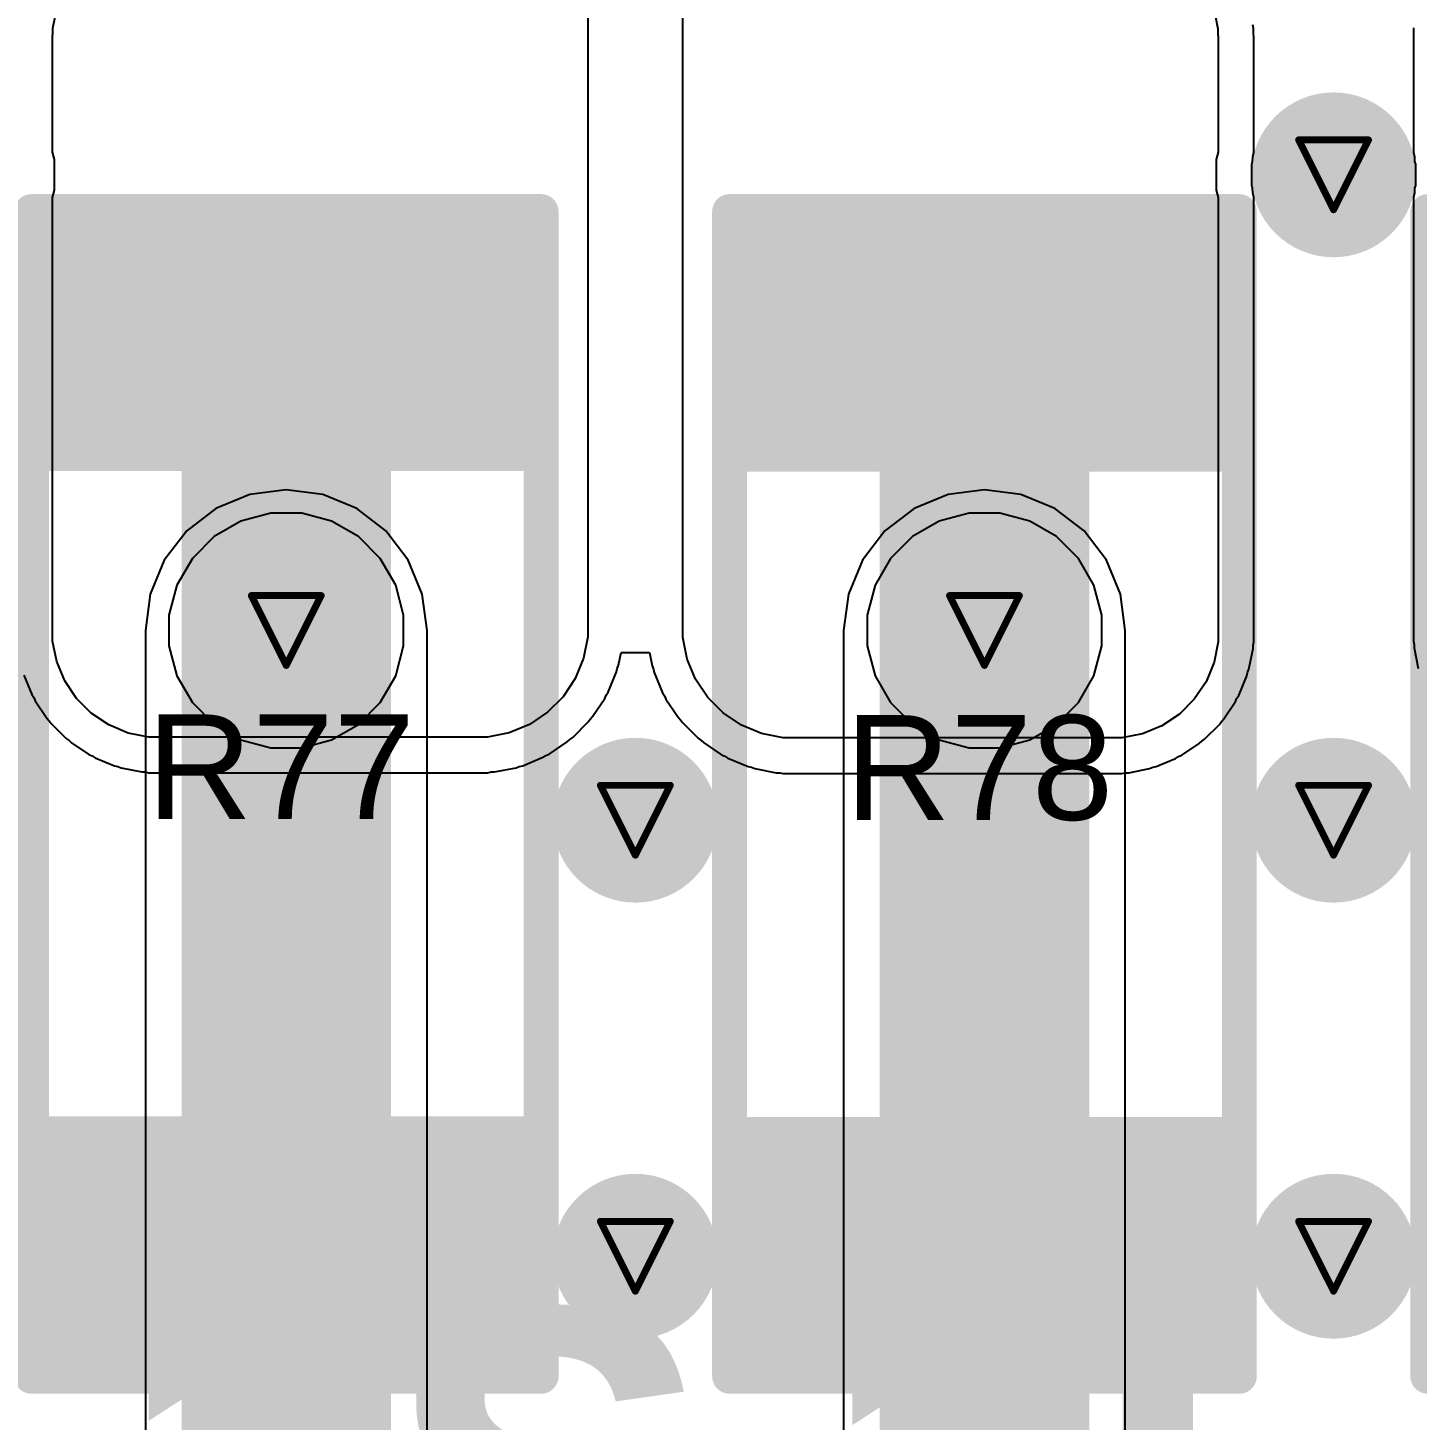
# Model space of a CAD drawing. Header units: inches. Extents: x -0.03 to 9.71, y 0.01 to 4.44.
# Drawn here: x 3.1913 to 3.5893, y 0.3642 to 0.7633 of the extents above; entities that cross this region are included whole.
import ezdxf

# ---------------------------------------------------------------- set-up
doc = ezdxf.new("R2010")
doc.units = ezdxf.units.IN
doc.header["$MEASUREMENT"] = 0
for name, color, linetype in [('Bottom Layer', 5, 'Continuous'), ('Bottom Solder', 6, 'Continuous'), ('Drill Drawing', 1, 'Continuous'), ('Layer 1', 16, 'Continuous'), ('Layer 2', 76, 'Continuous'), ('Top Layer', 1, 'Continuous'), ('Top Overlay', 2, 'Continuous'), ('Top Paste', 8, 'Continuous'), ('Top Solder', 216, 'Continuous'), ('Via Holes', 16, 'Continuous')]:
    doc.layers.add(name, color=color, linetype=linetype)
doc.styles.add('Arial', font='', dxfattribs={"height": 0.2})
doc.styles.add('Arial_Bold', font='', dxfattribs={"height": 0.2})
doc.styles.get('Arial').set_extended_font_data('Arial')
doc.styles.get('Arial_Bold').set_extended_font_data('Arial', bold=True)

# ---------------------------------------------------------------- blocks, each defined once
blk = doc.blocks.new('RES_2512_20')
at = {"layer": 'Top Layer'}
for points in [[(-0.15945, 0.06693), (-0.09646, 0.06693), (-0.09646, -0.06693), (-0.15945, -0.06693)], [(0.09646, 0.06693), (0.15945, 0.06693), (0.15945, -0.06693), (0.09646, -0.06693)]]:
    blk.add_hatch(color=1, dxfattribs=at).paths.add_polyline_path(points)
at = {"layer": 'Top Paste'}
for points in [[(-0.15945, 0.06693), (-0.09646, 0.06693), (-0.09646, -0.06693), (-0.15945, -0.06693)], [(0.09646, 0.06693), (0.15945, 0.06693), (0.15945, -0.06693), (0.09646, -0.06693)]]:
    blk.add_hatch(color=8, dxfattribs=at).paths.add_polyline_path(points)
at = {"layer": 'Top Solder'}
for points in [[(-0.16345, 0.07093), (-0.09246, 0.07093), (-0.09246, -0.07093), (-0.16345, -0.07093)], [(0.09246, 0.07093), (0.16345, 0.07093), (0.16345, -0.07093), (0.09246, -0.07093)]]:
    blk.add_hatch(color=216, dxfattribs=at).paths.add_polyline_path(points)
at = {"layer": 'Top Overlay'}
for points in [[(-0.167, 0.073, 0.01, 0.01, 0), (0.16679, 0.073, 0.01, 0.01, 0)], [(-0.167, 0.073, 0.01, 0.01, 0), (-0.167, -0.073, 0.01, 0.01, 0)], [(0.16679, 0.073, 0.01, 0.01, 0), (0.16679, -0.073, 0.01, 0.01, 0)], [(-0.167, -0.073, 0.01, 0.01, 0), (0.16679, -0.073, 0.01, 0.01, 0)]]:
    blk.add_lwpolyline(points, format="xyseb", dxfattribs=at)
for points in [[(-0.1695, 0.073, 0.005, 0.005, 1), (-0.1645, 0.073, 0.005, 0.005, 1)], [(-0.1695, 0.073, 0.005, 0.005, 1), (-0.1645, 0.073, 0.005, 0.005, 1)], [(0.16429, 0.073, 0.005, 0.005, 1), (0.16929, 0.073, 0.005, 0.005, 1)], [(0.16429, 0.073, 0.005, 0.005, 1), (0.16929, 0.073, 0.005, 0.005, 1)], [(-0.1695, -0.073, 0.005, 0.005, 1), (-0.1645, -0.073, 0.005, 0.005, 1)], [(-0.1695, -0.073, 0.005, 0.005, 1), (-0.1645, -0.073, 0.005, 0.005, 1)], [(0.16429, -0.073, 0.005, 0.005, 1), (0.16929, -0.073, 0.005, 0.005, 1)], [(0.16429, -0.073, 0.005, 0.005, 1), (0.16929, -0.073, 0.005, 0.005, 1)]]:
    blk.add_lwpolyline(points, format="xyseb", close=True, dxfattribs=at)
blk = doc.blocks.new('RES_2512_25')
at = {"layer": 'Top Layer'}
for points in [[(-0.15945, 0.06693), (-0.09646, 0.06693), (-0.09646, -0.06693), (-0.15945, -0.06693)], [(0.09646, 0.06693), (0.15945, 0.06693), (0.15945, -0.06693), (0.09646, -0.06693)]]:
    blk.add_hatch(color=1, dxfattribs=at).paths.add_polyline_path(points)
at = {"layer": 'Top Paste'}
for points in [[(-0.15945, 0.06693), (-0.09646, 0.06693), (-0.09646, -0.06693), (-0.15945, -0.06693)], [(0.09646, 0.06693), (0.15945, 0.06693), (0.15945, -0.06693), (0.09646, -0.06693)]]:
    blk.add_hatch(color=8, dxfattribs=at).paths.add_polyline_path(points)
at = {"layer": 'Top Solder'}
for points in [[(-0.16345, 0.07093), (-0.09246, 0.07093), (-0.09246, -0.07093), (-0.16345, -0.07093)], [(0.09246, 0.07093), (0.16345, 0.07093), (0.16345, -0.07093), (0.09246, -0.07093)]]:
    blk.add_hatch(color=216, dxfattribs=at).paths.add_polyline_path(points)
at = {"layer": 'Top Overlay'}
for points in [[(0.16679, 0.073, 0.01, 0.01, 0), (-0.167, 0.073, 0.01, 0.01, 0)], [(-0.167, -0.073, 0.01, 0.01, 0), (-0.167, 0.073, 0.01, 0.01, 0)], [(0.16679, -0.073, 0.01, 0.01, 0), (0.16679, 0.073, 0.01, 0.01, 0)], [(0.16679, -0.073, 0.01, 0.01, 0), (-0.167, -0.073, 0.01, 0.01, 0)]]:
    blk.add_lwpolyline(points, format="xyseb", dxfattribs=at)
for points in [[(-0.1695, 0.073, 0.005, 0.005, 1), (-0.1645, 0.073, 0.005, 0.005, 1)], [(-0.1695, 0.073, 0.005, 0.005, 1), (-0.1645, 0.073, 0.005, 0.005, 1)], [(0.16429, 0.073, 0.005, 0.005, 1), (0.16929, 0.073, 0.005, 0.005, 1)], [(0.16429, 0.073, 0.005, 0.005, 1), (0.16929, 0.073, 0.005, 0.005, 1)], [(-0.1695, -0.073, 0.005, 0.005, 1), (-0.1645, -0.073, 0.005, 0.005, 1)], [(-0.1695, -0.073, 0.005, 0.005, 1), (-0.1645, -0.073, 0.005, 0.005, 1)], [(0.16429, -0.073, 0.005, 0.005, 1), (0.16929, -0.073, 0.005, 0.005, 1)], [(0.16429, -0.073, 0.005, 0.005, 1), (0.16929, -0.073, 0.005, 0.005, 1)]]:
    blk.add_lwpolyline(points, format="xyseb", close=True, dxfattribs=at)
blk = doc.blocks.new('RES_2512_26')
at = {"layer": 'Top Layer'}
for points in [[(-0.15945, 0.06693), (-0.09646, 0.06693), (-0.09646, -0.06693), (-0.15945, -0.06693)], [(0.09646, 0.06693), (0.15945, 0.06693), (0.15945, -0.06693), (0.09646, -0.06693)]]:
    blk.add_hatch(color=1, dxfattribs=at).paths.add_polyline_path(points)
at = {"layer": 'Top Paste'}
for points in [[(-0.15945, 0.06693), (-0.09646, 0.06693), (-0.09646, -0.06693), (-0.15945, -0.06693)], [(0.09646, 0.06693), (0.15945, 0.06693), (0.15945, -0.06693), (0.09646, -0.06693)]]:
    blk.add_hatch(color=8, dxfattribs=at).paths.add_polyline_path(points)
at = {"layer": 'Top Solder'}
for points in [[(-0.16345, 0.07093), (-0.09246, 0.07093), (-0.09246, -0.07093), (-0.16345, -0.07093)], [(0.09246, 0.07093), (0.16345, 0.07093), (0.16345, -0.07093), (0.09246, -0.07093)]]:
    blk.add_hatch(color=216, dxfattribs=at).paths.add_polyline_path(points)
at = {"layer": 'Top Overlay'}
for points in [[(-0.167, 0.073, 0.01, 0.01, 0), (0.16679, 0.073, 0.01, 0.01, 0)], [(-0.167, 0.073, 0.01, 0.01, 0), (-0.167, -0.073, 0.01, 0.01, 0)], [(0.16679, 0.073, 0.01, 0.01, 0), (0.16679, -0.073, 0.01, 0.01, 0)], [(-0.167, -0.073, 0.01, 0.01, 0), (0.16679, -0.073, 0.01, 0.01, 0)]]:
    blk.add_lwpolyline(points, format="xyseb", dxfattribs=at)
for points in [[(-0.1695, 0.073, 0.005, 0.005, 1), (-0.1645, 0.073, 0.005, 0.005, 1)], [(-0.1695, 0.073, 0.005, 0.005, 1), (-0.1645, 0.073, 0.005, 0.005, 1)], [(0.16429, 0.073, 0.005, 0.005, 1), (0.16929, 0.073, 0.005, 0.005, 1)], [(0.16429, 0.073, 0.005, 0.005, 1), (0.16929, 0.073, 0.005, 0.005, 1)], [(-0.1695, -0.073, 0.005, 0.005, 1), (-0.1645, -0.073, 0.005, 0.005, 1)], [(-0.1695, -0.073, 0.005, 0.005, 1), (-0.1645, -0.073, 0.005, 0.005, 1)], [(0.16429, -0.073, 0.005, 0.005, 1), (0.16929, -0.073, 0.005, 0.005, 1)], [(0.16429, -0.073, 0.005, 0.005, 1), (0.16929, -0.073, 0.005, 0.005, 1)]]:
    blk.add_lwpolyline(points, format="xyseb", close=True, dxfattribs=at)

msp = doc.modelspace()

# ---------------------------------------------------------------- hatches: boundary and pattern name
at = {"layer": 'Bottom Layer'}
h = msp.add_hatch(color=5, dxfattribs=at)
edge = h.paths.add_edge_path()
edge.add_arc((3.56535, 0.72114), 0.02362, 0, 360)
h = msp.add_hatch(color=5, dxfattribs=at)
edge = h.paths.add_edge_path()
edge.add_arc((3.26535, 0.59055), 0.02362, 0, 360)
h = msp.add_hatch(color=5, dxfattribs=at)
edge = h.paths.add_edge_path()
edge.add_arc((3.46535, 0.59055), 0.02362, 0, 360)
h = msp.add_hatch(color=5, dxfattribs=at)
edge = h.paths.add_edge_path()
edge.add_arc((3.36535, 0.53618), 0.02362, 0, 360)
h = msp.add_hatch(color=5, dxfattribs=at)
edge = h.paths.add_edge_path()
edge.add_arc((3.56535, 0.53618), 0.02362, 0, 360)
h = msp.add_hatch(color=5, dxfattribs=at)
edge = h.paths.add_edge_path()
edge.add_arc((3.36535, 0.41122), 0.02362, 0, 360)
h = msp.add_hatch(color=5, dxfattribs=at)
edge = h.paths.add_edge_path()
edge.add_arc((3.56535, 0.41122), 0.02362, 0, 360)
at = {"layer": 'Layer 1'}
h = msp.add_hatch(color=16, dxfattribs=at)
edge = h.paths.add_edge_path()
edge.add_arc((3.56535, 0.72114), 0.02362, 0, 360)
h = msp.add_hatch(color=16, dxfattribs=at)
edge = h.paths.add_edge_path()
edge.add_arc((3.26535, 0.59055), 0.02362, 0, 360)
h = msp.add_hatch(color=16, dxfattribs=at)
edge = h.paths.add_edge_path()
edge.add_arc((3.46535, 0.59055), 0.02362, 0, 360)
h = msp.add_hatch(color=16, dxfattribs=at)
edge = h.paths.add_edge_path()
edge.add_arc((3.36535, 0.53618), 0.02362, 0, 360)
h = msp.add_hatch(color=16, dxfattribs=at)
edge = h.paths.add_edge_path()
edge.add_arc((3.56535, 0.53618), 0.02362, 0, 360)
h = msp.add_hatch(color=16, dxfattribs=at)
edge = h.paths.add_edge_path()
edge.add_arc((3.36535, 0.41122), 0.02362, 0, 360)
h = msp.add_hatch(color=16, dxfattribs=at)
edge = h.paths.add_edge_path()
edge.add_arc((3.56535, 0.41122), 0.02362, 0, 360)
at = {"layer": 'Layer 2'}
h = msp.add_hatch(color=76, dxfattribs=at)
edge = h.paths.add_edge_path()
edge.add_arc((3.56535, 0.72114), 0.02362, 0, 360)
h = msp.add_hatch(color=76, dxfattribs=at)
edge = h.paths.add_edge_path()
edge.add_arc((3.26535, 0.59055), 0.02362, 0, 360)
h = msp.add_hatch(color=76, dxfattribs=at)
edge = h.paths.add_edge_path()
edge.add_arc((3.46535, 0.59055), 0.02362, 0, 360)
h = msp.add_hatch(color=76, dxfattribs=at)
edge = h.paths.add_edge_path()
edge.add_arc((3.36535, 0.53618), 0.02362, 0, 360)
h = msp.add_hatch(color=76, dxfattribs=at)
edge = h.paths.add_edge_path()
edge.add_arc((3.56535, 0.53618), 0.02362, 0, 360)
h = msp.add_hatch(color=76, dxfattribs=at)
edge = h.paths.add_edge_path()
edge.add_arc((3.36535, 0.41122), 0.02362, 0, 360)
h = msp.add_hatch(color=76, dxfattribs=at)
edge = h.paths.add_edge_path()
edge.add_arc((3.56535, 0.41122), 0.02362, 0, 360)
at = {"layer": 'Top Layer'}
h = msp.add_hatch(color=1, dxfattribs=at)
edge = h.paths.add_edge_path()
edge.add_arc((3.56535, 0.72114), 0.02362, 0, 360)
h = msp.add_hatch(color=1, dxfattribs=at)
edge = h.paths.add_edge_path()
edge.add_arc((3.26535, 0.59055), 0.02362, 0, 360)
h = msp.add_hatch(color=1, dxfattribs=at)
edge = h.paths.add_edge_path()
edge.add_arc((3.46535, 0.59055), 0.02362, 0, 360)
h = msp.add_hatch(color=1, dxfattribs=at)
edge = h.paths.add_edge_path()
edge.add_arc((3.36535, 0.53618), 0.02362, 0, 360)
h = msp.add_hatch(color=1, dxfattribs=at)
edge = h.paths.add_edge_path()
edge.add_arc((3.56535, 0.53618), 0.02362, 0, 360)
h = msp.add_hatch(color=1, dxfattribs=at)
edge = h.paths.add_edge_path()
edge.add_arc((3.36535, 0.41122), 0.02362, 0, 360)
h = msp.add_hatch(color=1, dxfattribs=at)
edge = h.paths.add_edge_path()
edge.add_arc((3.56535, 0.41122), 0.02362, 0, 360)
at = {"layer": 'Via Holes'}
h = msp.add_hatch(color=7, dxfattribs=at)
edge = h.paths.add_edge_path()
edge.add_arc((3.56535, 0.72114), 0.01378, 0, 360)
h = msp.add_hatch(color=7, dxfattribs=at)
edge = h.paths.add_edge_path()
edge.add_arc((3.26535, 0.59055), 0.01378, 0, 360)
h = msp.add_hatch(color=7, dxfattribs=at)
edge = h.paths.add_edge_path()
edge.add_arc((3.46535, 0.59055), 0.01378, 0, 360)
h = msp.add_hatch(color=7, dxfattribs=at)
edge = h.paths.add_edge_path()
edge.add_arc((3.36535, 0.53618), 0.01378, 0, 360)
h = msp.add_hatch(color=7, dxfattribs=at)
edge = h.paths.add_edge_path()
edge.add_arc((3.56535, 0.53618), 0.01378, 0, 360)
h = msp.add_hatch(color=7, dxfattribs=at)
edge = h.paths.add_edge_path()
edge.add_arc((3.36535, 0.41122), 0.01378, 0, 360)
h = msp.add_hatch(color=7, dxfattribs=at)
edge = h.paths.add_edge_path()
edge.add_arc((3.56535, 0.41122), 0.01378, 0, 360)

# ---------------------------------------------------------------- linework, layer by layer
at = {"layer": 'Bottom Layer'}
for p, q in [((3.26535, 0.6309), (3.25491, 0.62952)), ((3.2758, 0.62952), (3.26535, 0.6309)), ((3.46535, 0.6309), (3.45491, 0.62952)), ((3.4758, 0.62952), (3.46535, 0.6309)), ((3.25491, 0.62952), (3.24518, 0.62549)), ((3.28553, 0.62549), (3.2758, 0.62952)), ((3.45491, 0.62952), (3.44518, 0.62549)), ((3.48553, 0.62549), (3.4758, 0.62952)), ((3.24518, 0.62549), (3.23683, 0.61908)), ((3.29388, 0.61908), (3.28553, 0.62549)), ((3.44518, 0.62549), (3.43683, 0.61908)), ((3.49388, 0.61908), (3.48553, 0.62549)), ((3.23683, 0.61908), (3.23041, 0.61072)), ((3.30029, 0.61072), (3.29388, 0.61908)), ((3.43683, 0.61908), (3.43041, 0.61072)), ((3.50029, 0.61072), (3.49388, 0.61908)), ((3.23041, 0.61072), (3.22638, 0.60099)), ((3.30432, 0.60099), (3.30029, 0.61072)), ((3.43041, 0.61072), (3.42638, 0.60099)), ((3.50432, 0.60099), (3.50029, 0.61072)), ((3.22638, 0.60099), (3.22501, 0.59055)), ((3.3057, 0.59055), (3.30432, 0.60099)), ((3.42638, 0.60099), (3.42501, 0.59055)), ((3.5057, 0.59055), (3.50432, 0.60099)), ((3.22501, 0.59055), (3.22501, 0.25294)), ((3.3057, 0.25294), (3.3057, 0.59055)), ((3.42501, 0.59055), (3.42501, 0.25294)), ((3.5057, 0.25294), (3.5057, 0.59055))]:
    msp.add_line(p, q, dxfattribs=at)
for points in [[(3.26535, 0.19685, 0.06, 0.06, 0), (3.26535, 0.59055, 0.06, 0.06, 0)], [(3.46535, 0.19685, 0.06, 0.06, 0), (3.46535, 0.59055, 0.06, 0.06, 0)]]:
    msp.add_lwpolyline(points, format="xyseb", dxfattribs=at)
for points in [[(3.25035, 0.59055, 0.03, 0.03, 1), (3.28035, 0.59055, 0.03, 0.03, 1)], [(3.45035, 0.59055, 0.03, 0.03, 1), (3.48035, 0.59055, 0.03, 0.03, 1)]]:
    msp.add_lwpolyline(points, format="xyseb", close=True, dxfattribs=at)
at = {"layer": 'Bottom Solder'}
for points in [[(3.26535, 0.19685, 0.06, 0.06, 0), (3.26535, 0.59055, 0.06, 0.06, 0)], [(3.46535, 0.19685, 0.06, 0.06, 0), (3.46535, 0.59055, 0.06, 0.06, 0)]]:
    msp.add_lwpolyline(points, format="xyseb", dxfattribs=at)
for points in [[(3.25035, 0.59055, 0.03, 0.03, 1), (3.28035, 0.59055, 0.03, 0.03, 1)], [(3.45035, 0.59055, 0.03, 0.03, 1), (3.48035, 0.59055, 0.03, 0.03, 1)]]:
    msp.add_lwpolyline(points, format="xyseb", close=True, dxfattribs=at)
at = {"layer": 'Drill Drawing'}
for points in [[(3.55535, 0.73114, 0.002, 0.002, 0), (3.57535, 0.73114, 0.002, 0.002, 0)], [(3.55535, 0.73114, 0.002, 0.002, 0), (3.56535, 0.71114, 0.002, 0.002, 0)], [(3.56535, 0.71114, 0.002, 0.002, 0), (3.57535, 0.73114, 0.002, 0.002, 0)], [(3.25535, 0.60055, 0.002, 0.002, 0), (3.27535, 0.60055, 0.002, 0.002, 0)], [(3.25535, 0.60055, 0.002, 0.002, 0), (3.26535, 0.58055, 0.002, 0.002, 0)], [(3.26535, 0.58055, 0.002, 0.002, 0), (3.27535, 0.60055, 0.002, 0.002, 0)], [(3.45535, 0.60055, 0.002, 0.002, 0), (3.47535, 0.60055, 0.002, 0.002, 0)], [(3.45535, 0.60055, 0.002, 0.002, 0), (3.46535, 0.58055, 0.002, 0.002, 0)], [(3.46535, 0.58055, 0.002, 0.002, 0), (3.47535, 0.60055, 0.002, 0.002, 0)], [(3.35535, 0.54618, 0.002, 0.002, 0), (3.37535, 0.54618, 0.002, 0.002, 0)], [(3.35535, 0.54618, 0.002, 0.002, 0), (3.36535, 0.52618, 0.002, 0.002, 0)], [(3.36535, 0.52618, 0.002, 0.002, 0), (3.37535, 0.54618, 0.002, 0.002, 0)], [(3.55535, 0.54618, 0.002, 0.002, 0), (3.57535, 0.54618, 0.002, 0.002, 0)], [(3.55535, 0.54618, 0.002, 0.002, 0), (3.56535, 0.52618, 0.002, 0.002, 0)], [(3.56535, 0.52618, 0.002, 0.002, 0), (3.57535, 0.54618, 0.002, 0.002, 0)], [(3.35535, 0.42122, 0.002, 0.002, 0), (3.37535, 0.42122, 0.002, 0.002, 0)], [(3.35535, 0.42122, 0.002, 0.002, 0), (3.36535, 0.40122, 0.002, 0.002, 0)], [(3.36535, 0.40122, 0.002, 0.002, 0), (3.37535, 0.42122, 0.002, 0.002, 0)], [(3.55535, 0.42122, 0.002, 0.002, 0), (3.57535, 0.42122, 0.002, 0.002, 0)], [(3.55535, 0.42122, 0.002, 0.002, 0), (3.56535, 0.40122, 0.002, 0.002, 0)], [(3.56535, 0.40122, 0.002, 0.002, 0), (3.57535, 0.42122, 0.002, 0.002, 0)]]:
    msp.add_lwpolyline(points, format="xyseb", dxfattribs=at)
for points in [[(3.55485, 0.73114, 0.001, 0.001, 1), (3.55585, 0.73114, 0.001, 0.001, 1)], [(3.55485, 0.73114, 0.001, 0.001, 1), (3.55585, 0.73114, 0.001, 0.001, 1)], [(3.57485, 0.73114, 0.001, 0.001, 1), (3.57585, 0.73114, 0.001, 0.001, 1)], [(3.57485, 0.73114, 0.001, 0.001, 1), (3.57585, 0.73114, 0.001, 0.001, 1)], [(3.56485, 0.71114, 0.001, 0.001, 1), (3.56585, 0.71114, 0.001, 0.001, 1)], [(3.56485, 0.71114, 0.001, 0.001, 1), (3.56585, 0.71114, 0.001, 0.001, 1)], [(3.25485, 0.60055, 0.001, 0.001, 1), (3.25585, 0.60055, 0.001, 0.001, 1)], [(3.25485, 0.60055, 0.001, 0.001, 1), (3.25585, 0.60055, 0.001, 0.001, 1)], [(3.27485, 0.60055, 0.001, 0.001, 1), (3.27585, 0.60055, 0.001, 0.001, 1)], [(3.27485, 0.60055, 0.001, 0.001, 1), (3.27585, 0.60055, 0.001, 0.001, 1)], [(3.45485, 0.60055, 0.001, 0.001, 1), (3.45585, 0.60055, 0.001, 0.001, 1)], [(3.45485, 0.60055, 0.001, 0.001, 1), (3.45585, 0.60055, 0.001, 0.001, 1)], [(3.47485, 0.60055, 0.001, 0.001, 1), (3.47585, 0.60055, 0.001, 0.001, 1)], [(3.47485, 0.60055, 0.001, 0.001, 1), (3.47585, 0.60055, 0.001, 0.001, 1)], [(3.26485, 0.58055, 0.001, 0.001, 1), (3.26585, 0.58055, 0.001, 0.001, 1)], [(3.26485, 0.58055, 0.001, 0.001, 1), (3.26585, 0.58055, 0.001, 0.001, 1)], [(3.46485, 0.58055, 0.001, 0.001, 1), (3.46585, 0.58055, 0.001, 0.001, 1)], [(3.46485, 0.58055, 0.001, 0.001, 1), (3.46585, 0.58055, 0.001, 0.001, 1)], [(3.35485, 0.54618, 0.001, 0.001, 1), (3.35585, 0.54618, 0.001, 0.001, 1)], [(3.35485, 0.54618, 0.001, 0.001, 1), (3.35585, 0.54618, 0.001, 0.001, 1)], [(3.37485, 0.54618, 0.001, 0.001, 1), (3.37585, 0.54618, 0.001, 0.001, 1)], [(3.37485, 0.54618, 0.001, 0.001, 1), (3.37585, 0.54618, 0.001, 0.001, 1)], [(3.55485, 0.54618, 0.001, 0.001, 1), (3.55585, 0.54618, 0.001, 0.001, 1)], [(3.55485, 0.54618, 0.001, 0.001, 1), (3.55585, 0.54618, 0.001, 0.001, 1)], [(3.57485, 0.54618, 0.001, 0.001, 1), (3.57585, 0.54618, 0.001, 0.001, 1)], [(3.57485, 0.54618, 0.001, 0.001, 1), (3.57585, 0.54618, 0.001, 0.001, 1)], [(3.36485, 0.52618, 0.001, 0.001, 1), (3.36585, 0.52618, 0.001, 0.001, 1)], [(3.36485, 0.52618, 0.001, 0.001, 1), (3.36585, 0.52618, 0.001, 0.001, 1)], [(3.56485, 0.52618, 0.001, 0.001, 1), (3.56585, 0.52618, 0.001, 0.001, 1)], [(3.56485, 0.52618, 0.001, 0.001, 1), (3.56585, 0.52618, 0.001, 0.001, 1)], [(3.35485, 0.42122, 0.001, 0.001, 1), (3.35585, 0.42122, 0.001, 0.001, 1)], [(3.35485, 0.42122, 0.001, 0.001, 1), (3.35585, 0.42122, 0.001, 0.001, 1)], [(3.37485, 0.42122, 0.001, 0.001, 1), (3.37585, 0.42122, 0.001, 0.001, 1)], [(3.37485, 0.42122, 0.001, 0.001, 1), (3.37585, 0.42122, 0.001, 0.001, 1)], [(3.55485, 0.42122, 0.001, 0.001, 1), (3.55585, 0.42122, 0.001, 0.001, 1)], [(3.55485, 0.42122, 0.001, 0.001, 1), (3.55585, 0.42122, 0.001, 0.001, 1)], [(3.57485, 0.42122, 0.001, 0.001, 1), (3.57585, 0.42122, 0.001, 0.001, 1)], [(3.57485, 0.42122, 0.001, 0.001, 1), (3.57585, 0.42122, 0.001, 0.001, 1)], [(3.36485, 0.40122, 0.001, 0.001, 1), (3.36585, 0.40122, 0.001, 0.001, 1)], [(3.36485, 0.40122, 0.001, 0.001, 1), (3.36585, 0.40122, 0.001, 0.001, 1)], [(3.56485, 0.40122, 0.001, 0.001, 1), (3.56585, 0.40122, 0.001, 0.001, 1)], [(3.56485, 0.40122, 0.001, 0.001, 1), (3.56585, 0.40122, 0.001, 0.001, 1)]]:
    msp.add_lwpolyline(points, format="xyseb", close=True, dxfattribs=at)
at = {"layer": 'Layer 1'}
for p, q in [((3.26093, 0.62417), (3.25238, 0.62188)), ((3.26978, 0.62417), (3.26093, 0.62417)), ((3.27833, 0.62188), (3.26978, 0.62417)), ((3.46093, 0.62417), (3.45238, 0.62188)), ((3.46978, 0.62417), (3.46093, 0.62417)), ((3.47833, 0.62188), (3.46978, 0.62417)), ((3.25238, 0.62188), (3.24471, 0.61746)), ((3.286, 0.61746), (3.27833, 0.62188)), ((3.45238, 0.62188), (3.44471, 0.61746)), ((3.486, 0.61746), (3.47833, 0.62188)), ((3.24471, 0.61746), (3.23845, 0.6112)), ((3.29226, 0.6112), (3.286, 0.61746)), ((3.44471, 0.61746), (3.43845, 0.6112)), ((3.49226, 0.6112), (3.486, 0.61746)), ((3.23845, 0.6112), (3.23402, 0.60353)), ((3.29669, 0.60353), (3.29226, 0.6112)), ((3.43845, 0.6112), (3.43402, 0.60353)), ((3.49669, 0.60353), (3.49226, 0.6112)), ((3.23402, 0.60353), (3.23173, 0.59498)), ((3.29898, 0.59498), (3.29669, 0.60353)), ((3.43402, 0.60353), (3.43173, 0.59498)), ((3.49898, 0.59498), (3.49669, 0.60353)), ((3.23173, 0.59498), (3.23173, 0.58613)), ((3.29898, 0.58613), (3.29898, 0.59498)), ((3.43173, 0.59498), (3.43173, 0.58613)), ((3.49898, 0.58613), (3.49898, 0.59498)), ((3.23173, 0.58613), (3.23402, 0.57757)), ((3.29669, 0.57757), (3.29898, 0.58613)), ((3.43173, 0.58613), (3.43402, 0.57757)), ((3.49669, 0.57757), (3.49898, 0.58613)), ((3.23402, 0.57757), (3.23845, 0.56991)), ((3.29226, 0.56991), (3.29669, 0.57757)), ((3.43402, 0.57757), (3.43845, 0.56991)), ((3.49226, 0.56991), (3.49669, 0.57757)), ((3.23845, 0.56991), (3.24471, 0.56365)), ((3.286, 0.56365), (3.29226, 0.56991)), ((3.43845, 0.56991), (3.44471, 0.56365)), ((3.486, 0.56365), (3.49226, 0.56991)), ((3.24471, 0.56365), (3.25238, 0.55922)), ((3.27833, 0.55922), (3.286, 0.56365)), ((3.44471, 0.56365), (3.45238, 0.55922)), ((3.47833, 0.55922), (3.486, 0.56365)), ((3.25238, 0.55922), (3.26093, 0.55693)), ((3.26978, 0.55693), (3.27833, 0.55922)), ((3.45238, 0.55922), (3.46093, 0.55693)), ((3.46978, 0.55693), (3.47833, 0.55922)), ((3.26093, 0.55693), (3.26978, 0.55693)), ((3.46093, 0.55693), (3.46978, 0.55693))]:
    msp.add_line(p, q, dxfattribs=at)
at = {"layer": 'Layer 2'}
for p, q in [((3.26093, 0.62417), (3.25238, 0.62188)), ((3.26978, 0.62417), (3.26093, 0.62417)), ((3.27833, 0.62188), (3.26978, 0.62417)), ((3.46093, 0.62417), (3.45238, 0.62188)), ((3.46978, 0.62417), (3.46093, 0.62417)), ((3.47833, 0.62188), (3.46978, 0.62417)), ((3.25238, 0.62188), (3.24471, 0.61746)), ((3.286, 0.61746), (3.27833, 0.62188)), ((3.45238, 0.62188), (3.44471, 0.61746)), ((3.486, 0.61746), (3.47833, 0.62188)), ((3.24471, 0.61746), (3.23845, 0.6112)), ((3.29226, 0.6112), (3.286, 0.61746)), ((3.44471, 0.61746), (3.43845, 0.6112)), ((3.49226, 0.6112), (3.486, 0.61746)), ((3.23845, 0.6112), (3.23402, 0.60353)), ((3.29669, 0.60353), (3.29226, 0.6112)), ((3.43845, 0.6112), (3.43402, 0.60353)), ((3.49669, 0.60353), (3.49226, 0.6112)), ((3.23402, 0.60353), (3.23173, 0.59498)), ((3.29898, 0.59498), (3.29669, 0.60353)), ((3.43402, 0.60353), (3.43173, 0.59498)), ((3.49898, 0.59498), (3.49669, 0.60353)), ((3.23173, 0.59498), (3.23173, 0.58613)), ((3.29898, 0.58613), (3.29898, 0.59498)), ((3.43173, 0.59498), (3.43173, 0.58613)), ((3.49898, 0.58613), (3.49898, 0.59498)), ((3.23173, 0.58613), (3.23402, 0.57757)), ((3.29669, 0.57757), (3.29898, 0.58613)), ((3.43173, 0.58613), (3.43402, 0.57757)), ((3.49669, 0.57757), (3.49898, 0.58613)), ((3.23402, 0.57757), (3.23845, 0.56991)), ((3.29226, 0.56991), (3.29669, 0.57757)), ((3.43402, 0.57757), (3.43845, 0.56991)), ((3.49226, 0.56991), (3.49669, 0.57757)), ((3.23845, 0.56991), (3.24471, 0.56365)), ((3.286, 0.56365), (3.29226, 0.56991)), ((3.43845, 0.56991), (3.44471, 0.56365)), ((3.486, 0.56365), (3.49226, 0.56991)), ((3.24471, 0.56365), (3.25238, 0.55922)), ((3.27833, 0.55922), (3.286, 0.56365)), ((3.44471, 0.56365), (3.45238, 0.55922)), ((3.47833, 0.55922), (3.486, 0.56365)), ((3.25238, 0.55922), (3.26093, 0.55693)), ((3.26978, 0.55693), (3.27833, 0.55922)), ((3.45238, 0.55922), (3.46093, 0.55693)), ((3.46978, 0.55693), (3.47833, 0.55922)), ((3.26093, 0.55693), (3.26978, 0.55693)), ((3.46093, 0.55693), (3.46978, 0.55693))]:
    msp.add_line(p, q, dxfattribs=at)
at = {"layer": 'Top Layer'}
for p, q in [((3.35176, 0.95753), (3.35176, 0.59188)), ((3.37895, 0.59167), (3.37895, 0.95732)), ((3.19846, 0.76321), (3.20007, 0.77097)), ((3.53064, 0.77077), (3.53224, 0.76301)), ((3.19843, 0.75925), (3.19846, 0.76321)), ((3.53224, 0.76301), (3.53228, 0.75905)), ((3.54244, 0.76311), (3.54224, 0.76408)), ((3.54248, 0.75915), (3.54244, 0.76311)), ((3.58827, 0.76331), (3.58823, 0.75935)), ((3.19843, 0.72763), (3.19843, 0.75925)), ((3.53228, 0.75905), (3.53228, 0.72763)), ((3.54247, 0.7591), (3.54248, 0.75915)), ((3.54248, 0.75905), (3.54247, 0.7591)), ((3.54248, 0.72763), (3.54248, 0.75905)), ((3.58823, 0.75935), (3.58824, 0.7593)), ((3.58824, 0.7593), (3.58823, 0.75925)), ((3.58823, 0.75925), (3.58823, 0.72763)), ((3.19898, 0.72557), (3.19843, 0.72763)), ((3.53228, 0.72763), (3.53173, 0.72557)), ((3.54213, 0.72499), (3.54222, 0.72632)), ((3.54222, 0.72632), (3.54248, 0.72763)), ((3.58823, 0.72763), (3.58849, 0.72632)), ((3.58849, 0.72632), (3.58858, 0.72499)), ((3.19898, 0.71672), (3.19898, 0.72557)), ((3.53173, 0.72557), (3.53173, 0.71672)), ((3.54193, 0.72423), (3.54213, 0.72499)), ((3.54193, 0.71806), (3.54193, 0.72423)), ((3.58858, 0.72499), (3.58878, 0.72423)), ((3.58878, 0.72423), (3.58878, 0.71806)), ((3.19843, 0.71466), (3.19898, 0.71672)), ((3.19843, 0.59055), (3.19843, 0.71466)), ((3.53173, 0.71672), (3.53228, 0.71466)), ((3.53228, 0.71466), (3.53228, 0.59035)), ((3.54213, 0.7173), (3.54193, 0.71806)), ((3.54222, 0.71597), (3.54213, 0.7173)), ((3.54248, 0.71466), (3.54222, 0.71597)), ((3.54248, 0.58734), (3.54248, 0.71466)), ((3.58849, 0.71597), (3.58823, 0.71466)), ((3.58823, 0.71466), (3.58823, 0.58754)), ((3.58858, 0.7173), (3.58849, 0.71597)), ((3.58878, 0.71806), (3.58858, 0.7173)), ((3.19843, 0.58754), (3.19843, 0.59055)), ((3.35176, 0.59188), (3.35176, 0.58874)), ((3.37895, 0.58853), (3.37895, 0.59167)), ((3.1996, 0.58164), (3.19843, 0.58754)), ((3.35176, 0.58874), (3.35053, 0.58258)), ((3.38018, 0.58237), (3.37895, 0.58853)), ((3.53228, 0.58734), (3.53111, 0.58143)), ((3.53228, 0.59035), (3.53228, 0.58734)), ((3.54228, 0.58635), (3.54248, 0.58734)), ((3.58823, 0.58754), (3.58843, 0.58656)), ((3.58843, 0.58656), (3.58843, 0.58555)), ((3.35053, 0.58258), (3.34813, 0.57678)), ((3.36053, 0.58059), (3.36126, 0.58423)), ((3.36126, 0.58423), (3.36941, 0.58423)), ((3.36941, 0.58423), (3.37018, 0.58039)), ((3.54111, 0.57944), (3.54228, 0.58535)), ((3.54228, 0.58535), (3.54228, 0.58635)), ((3.58843, 0.58555), (3.5896, 0.57965)), ((3.2019, 0.57608), (3.1996, 0.58164)), ((3.35755, 0.57288), (3.35995, 0.57868)), ((3.35995, 0.57868), (3.36015, 0.57966)), ((3.36015, 0.57966), (3.36053, 0.58059)), ((3.37018, 0.58039), (3.37056, 0.57946)), ((3.37056, 0.57946), (3.37076, 0.57847)), ((3.38258, 0.57657), (3.38018, 0.58237)), ((3.53111, 0.58143), (3.52881, 0.57587)), ((3.54073, 0.57852), (3.54111, 0.57944)), ((3.19018, 0.57774), (3.19248, 0.57218)), ((3.20525, 0.57108), (3.2019, 0.57608)), ((3.34813, 0.57678), (3.34464, 0.57156)), ((3.37076, 0.57847), (3.37316, 0.57267)), ((3.38607, 0.57135), (3.38258, 0.57657)), ((3.52881, 0.57587), (3.52546, 0.57087)), ((3.53823, 0.57197), (3.54053, 0.57753)), ((3.54053, 0.57753), (3.54073, 0.57852)), ((3.19248, 0.57218), (3.19304, 0.57134)), ((3.19304, 0.57134), (3.19342, 0.57042)), ((3.2095, 0.56682), (3.20525, 0.57108)), ((3.34464, 0.57156), (3.3402, 0.56712)), ((3.35312, 0.56589), (3.35661, 0.57111)), ((3.35661, 0.57111), (3.35699, 0.57204)), ((3.35699, 0.57204), (3.35755, 0.57288)), ((3.37316, 0.57267), (3.37372, 0.57184)), ((3.37372, 0.57184), (3.3741, 0.57091)), ((3.3741, 0.57091), (3.37759, 0.56569)), ((3.39051, 0.56691), (3.38607, 0.57135)), ((3.52546, 0.57087), (3.52121, 0.56661)), ((3.53728, 0.57021), (3.53767, 0.57114)), ((3.53767, 0.57114), (3.53823, 0.57197)), ((3.19342, 0.57042), (3.19677, 0.56541)), ((3.21451, 0.56348), (3.2095, 0.56682)), ((3.3402, 0.56712), (3.33498, 0.56363)), ((3.39573, 0.56342), (3.39051, 0.56691)), ((3.52121, 0.56661), (3.5162, 0.56327)), ((3.53394, 0.56521), (3.53728, 0.57021)), ((3.19677, 0.56541), (3.19748, 0.5647)), ((3.19748, 0.5647), (3.19804, 0.56387)), ((3.19804, 0.56387), (3.20229, 0.55961)), ((3.22007, 0.56117), (3.21451, 0.56348)), ((3.33498, 0.56363), (3.32917, 0.56123)), ((3.34741, 0.55991), (3.35185, 0.56435)), ((3.35185, 0.56435), (3.35241, 0.56518)), ((3.35241, 0.56518), (3.35312, 0.56589)), ((3.37759, 0.56569), (3.3783, 0.56498)), ((3.3783, 0.56498), (3.37886, 0.56414)), ((3.37886, 0.56414), (3.3833, 0.5597)), ((3.40153, 0.56102), (3.39573, 0.56342)), ((3.5162, 0.56327), (3.51064, 0.56097)), ((3.52842, 0.5594), (3.53267, 0.56366)), ((3.53267, 0.56366), (3.53323, 0.56449)), ((3.53323, 0.56449), (3.53394, 0.56521)), ((3.20229, 0.55961), (3.20313, 0.55905)), ((3.20313, 0.55905), (3.20384, 0.55834)), ((3.22597, 0.56), (3.22007, 0.56117)), ((3.32302, 0.56), (3.22597, 0.56)), ((3.32917, 0.56123), (3.32302, 0.56)), ((3.34064, 0.55515), (3.34586, 0.55864)), ((3.34586, 0.55864), (3.34657, 0.55935)), ((3.34657, 0.55935), (3.34741, 0.55991)), ((3.3833, 0.5597), (3.38414, 0.55914)), ((3.38414, 0.55914), (3.38485, 0.55843)), ((3.40769, 0.55979), (3.40153, 0.56102)), ((3.50474, 0.55979), (3.40769, 0.55979)), ((3.51064, 0.56097), (3.50474, 0.55979)), ((3.52687, 0.55814), (3.52758, 0.55885)), ((3.52758, 0.55885), (3.52842, 0.5594)), ((3.20384, 0.55834), (3.20884, 0.555)), ((3.20884, 0.555), (3.20977, 0.55462)), ((3.33888, 0.55421), (3.33971, 0.55477)), ((3.33971, 0.55477), (3.34064, 0.55515)), ((3.38485, 0.55843), (3.39007, 0.55494)), ((3.39007, 0.55494), (3.391, 0.55456)), ((3.52094, 0.55441), (3.52187, 0.55479)), ((3.52187, 0.55479), (3.52687, 0.55814)), ((3.20977, 0.55462), (3.2106, 0.55406)), ((3.2106, 0.55406), (3.21616, 0.55175)), ((3.21616, 0.55175), (3.21715, 0.55156)), ((3.21715, 0.55156), (3.21808, 0.55117)), ((3.21808, 0.55117), (3.22398, 0.55)), ((3.325, 0.55), (3.33116, 0.55123)), ((3.33116, 0.55123), (3.33209, 0.55161)), ((3.33209, 0.55161), (3.33308, 0.55181)), ((3.33308, 0.55181), (3.33888, 0.55421)), ((3.391, 0.55456), (3.39183, 0.554)), ((3.39183, 0.554), (3.39763, 0.5516)), ((3.39763, 0.5516), (3.39862, 0.5514)), ((3.39862, 0.5514), (3.39954, 0.55102)), ((3.39954, 0.55102), (3.4057, 0.54979)), ((3.50673, 0.54979), (3.51263, 0.55097)), ((3.51263, 0.55097), (3.51356, 0.55135)), ((3.51356, 0.55135), (3.51455, 0.55155)), ((3.51455, 0.55155), (3.52011, 0.55385)), ((3.52011, 0.55385), (3.52094, 0.55441)), ((3.22398, 0.55), (3.22498, 0.55)), ((3.22498, 0.55), (3.22597, 0.5498)), ((3.22597, 0.5498), (3.32302, 0.5498)), ((3.32302, 0.5498), (3.324, 0.55)), ((3.324, 0.55), (3.325, 0.55)), ((3.4057, 0.54979), (3.40671, 0.54979)), ((3.40671, 0.54979), (3.40769, 0.5496)), ((3.40769, 0.5496), (3.50474, 0.5496)), ((3.50474, 0.5496), (3.50573, 0.54979)), ((3.50573, 0.54979), (3.50673, 0.54979))]:
    msp.add_line(p, q, dxfattribs=at)
for points in [[(3.26535, 0.59055, 0.06, 0.06, 0), (3.26535, 0.65177, 0.06, 0.06, 0)], [(3.46535, 0.59055, 0.06, 0.06, 0), (3.46535, 0.65177, 0.06, 0.06, 0)]]:
    msp.add_lwpolyline(points, format="xyseb", dxfattribs=at)
for points in [[(3.25035, 0.65177, 0.03, 0.03, 1), (3.28035, 0.65177, 0.03, 0.03, 1)], [(3.45035, 0.65177, 0.03, 0.03, 1), (3.48035, 0.65177, 0.03, 0.03, 1)], [(3.25035, 0.59055, 0.03, 0.03, 1), (3.28035, 0.59055, 0.03, 0.03, 1)], [(3.45035, 0.59055, 0.03, 0.03, 1), (3.48035, 0.59055, 0.03, 0.03, 1)]]:
    msp.add_lwpolyline(points, format="xyseb", close=True, dxfattribs=at)

# ---------------------------------------------------------------- block references
for name, p, rotation in [('RES_2512_26', (3.26535, 0.54382), 90), ('RES_2512_25', (3.46535, 0.54361), 270), ('RES_2512_20', (3.66535, 0.54382), 90)]:
    msp.add_blockref(name, p, dxfattribs=dict(rotation=rotation))

# ---------------------------------------------------------------- texts
at = {"layer": 'Top Overlay'}
for s, height, style, p in [('R78', 0.03, 'Arial', (3.42537, 0.53629)), ('R77', 0.03, 'Arial', (3.22536, 0.5365)), ('1S', 0.1, 'Arial_Bold', (3.21635, 0.29595)), ('1L', 0.1, 'Arial_Bold', (3.41795, 0.29475))]:
    msp.add_text(s, height=height, dxfattribs=dict(at, style=style)).set_placement(p)

doc.saveas('drawing.dxf')
